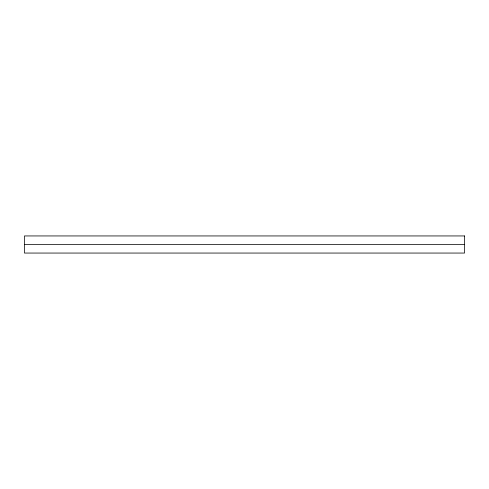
<?xml version="1.0" encoding="UTF-8"?>
<svg xmlns="http://www.w3.org/2000/svg" width="489" height="489" viewBox="0 0 489 489"><rect width="100%" height="100%" fill="white"/><g stroke="black" fill="none" stroke-linecap="round" stroke-linejoin="round"><path stroke-width="0.73" d="M24.45 244.5L464.55 244.5M464.55 235.942L24.45 235.942L24.45 253.057L464.55 253.057L464.55 235.942"/></g></svg>
